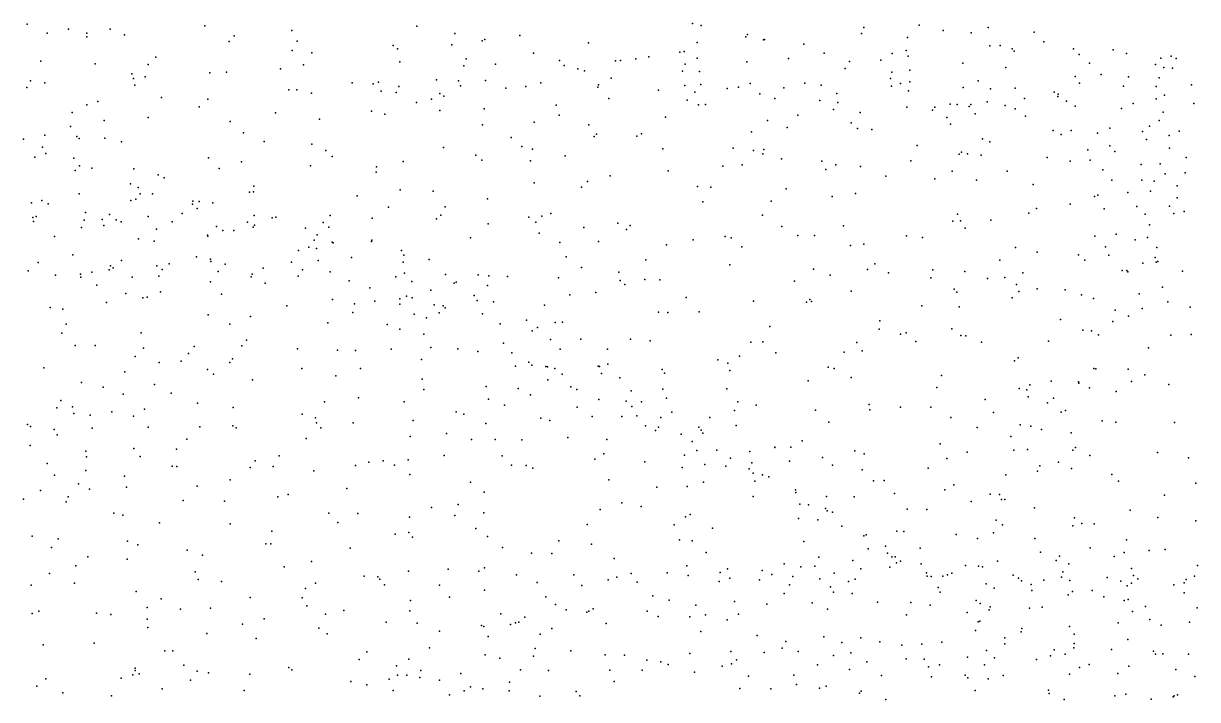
# Model space of a CAD drawing. Header units: metres. Extents: x -25 to 25, y -27.8 to 27.8.
# Drawn here: x -1.323 to 0.057, y -0.783 to 0.013 of the extents above; entities that cross this region are included whole.
import ezdxf

# ---------------------------------------------------------------- set-up
doc = ezdxf.new("R2010")
doc.units = ezdxf.units.M

msp = doc.modelspace()

# ---------------------------------------------------------------- linework, layer by layer
for p in [(-1.3188, 0.0116, 8.6212), (-1.2953, 0.0013, 18.7479), (-1.2703, 0.0058, -9.3761), (-1.2488, 0.001, 28.5195), (-1.2213, 0.0059, 15.3091), (-1.1102, 0.0099, 9.1371), (-1.0076, 0.0042, -7.0471), (-0.8608, 0.0094, -13.6857), (-0.8159, 0.0007, 9.108), (-0.5364, 0.0126, 9.5881), (-0.5262, 0.0103, 7.6476), (-0.3379, 0.0007, 23.572), (-0.335, 0.0078, -9.3079), (-0.2702, 0.0107, 9.8076), (-0.2419, 0.0043, 6.9009), (-0.2089, 0.0017, -10.0694), (-0.1888, 0.0078, 23.7381), (-0.1349, 0.0023, 23.8023), (-1.2489, -0.0032, 15.1925), (-1.2045, -0.0008, 15.5279), (-1.0814, -0.0088, -10.1087), (-1.0755, -0.0019, 8.4658), (-1.0015, -0.0083, 18.8968), (-0.8886, -0.0135, 17.1097), (-0.8197, -0.0124, 16.6796), (-0.7839, -0.0077, -7.0459), (-0.7806, -0.0062, 17.2904), (-0.7397, -0.0015, 28.2045), (-0.6587, -0.0103, -7.0503), (-0.531, -0.0099, 18.6187), (-0.4739, -0.0032, -10.063), (-0.472, -0.0005, 17.3587), (-0.453, -0.0065, -9.309), (-0.452, -0.0064, -7.0553), (-0.4056, -0.0118, 8.8944), (-0.2837, -0.0038, -23.2149), (-0.1871, -0.0138, 5.5605), (-0.1747, -0.0134, 27.5669), (-0.1235, -0.0089, -12.1693), (-1.1677, -0.0269, -10.1385), (-1.0073, -0.0193, -10.0973), (-0.9844, -0.0218, -9.4125), (-0.8835, -0.0174, -7.0338), (-0.7237, -0.0223, -12.1646), (-0.588, -0.0265, -7.0442), (-0.5515, -0.021, 23.3534), (-0.5462, -0.0205, -10.0404), (-0.3818, -0.0225, 5.6602), (-0.3017, -0.0229, 16.2942), (-0.2855, -0.0191, 12.9146), (-0.2829, -0.0257, 19.2798), (-0.1608, -0.0173, 12.8119), (-0.1583, -0.0199, -7.073), (-0.0884, -0.0174, -10.0406), (-0.0819, -0.024, 8.5032), (-0.042, -0.0184, -9.3669), (-0.0262, -0.0229, 12.6411), (0.0265, -0.0259, 15.0054), (-1.3027, -0.0318, 15.8879), (-1.2391, -0.035, 8.7604), (-1.1767, -0.0358, -7.0279), (-1.0209, -0.0409, 22.8101), (-0.9939, -0.0361, 13.3679), (-0.8808, -0.0326, -9.4139), (-0.8056, -0.0372, 16.8876), (-0.8028, -0.0292, 8.1044), (-0.7682, -0.0353, 18.7254), (-0.693, -0.0308, -14.6536), (-0.6876, -0.0367, -23.7338), (-0.6715, -0.0407, -9.3766), (-0.6271, -0.0312, -12.1609), (-0.6213, -0.0308, 7.9156), (-0.6031, -0.0291, -24.1347), (-0.5452, -0.0352, 5.8709), (-0.5312, -0.0284, 27.9547), (-0.4728, -0.0327, -23.6541), (-0.4236, -0.0288, -23.375), (-0.3569, -0.0405, 7.6933), (-0.3518, -0.0321, 27.7336), (-0.315, -0.0305, 17.2798), (-0.2188, -0.0342, -9.3139), (-0.1683, -0.0392, 16.4121), (-0.0696, -0.0342, 8.3411), (0.0077, -0.0355, 12.5553), (0.0141, -0.0282, 7.8773), (0.0178, -0.0391, 24.0512), (0.028, -0.0401, 27.2833), (0.0323, -0.0286, -9.3787), (-1.3152, -0.0548, -21.3418), (-1.1957, -0.0467, 15.3738), (-1.194, -0.052, 15.6151), (-1.1802, -0.0502, 9.1197), (-1.104, -0.0456, -12.1197), (-1.0846, -0.0447, 13.4426), (-0.8375, -0.0538, 22.9672), (-0.8119, -0.0548, 28.2931), (-0.78, -0.0547, -9.3933), (-0.6634, -0.0431, -24.9089), (-0.6321, -0.0518, 13.1346), (-0.5483, -0.0437, 6.0964), (-0.5285, -0.044, -14.8971), (-0.3038, -0.0523, 9.7425), (-0.3023, -0.0446, 7.3007), (-0.281, -0.0424, -27.8624), (-0.2007, -0.0549, 6.6483), (-0.0865, -0.0497, 18.7134), (-0.0562, -0.0476, 17.241), (-0.0238, -0.0504, -10.026), (0.0122, -0.0514, -28.0641), (-1.3193, -0.0628, 22.6296), (-1.2982, -0.0574, 15.1013), (-1.1924, -0.0599, 13.5552), (-1.0113, -0.0656, -7.0017), (-1.002, -0.0654, 8.7542), (-0.9366, -0.0573, 9.2223), (-0.9122, -0.0584, -12.1569), (-0.906, -0.0563, 8.9898), (-0.9028, -0.0671, -27.7015), (-0.885, -0.0685, -10.049), (-0.882, -0.0615, 28.3531), (-0.8095, -0.0608, 13.2189), (-0.7559, -0.0636, -7.0144), (-0.7324, -0.0616, -14.2555), (-0.715, -0.0574, 23.1621), (-0.6477, -0.0624, 18.9188), (-0.6471, -0.0596, 17.1103), (-0.5766, -0.0659, -9.3389), (-0.5456, -0.0604, 19.052), (-0.5338, -0.0681, 13.063), (-0.5267, -0.0592, -7.0283), (-0.4959, -0.0638, -12.1526), (-0.4825, -0.0622, 23.4632), (-0.4687, -0.0579, 18.763), (-0.4293, -0.063, 27.7923), (-0.4044, -0.0577, -7.0339), (-0.3852, -0.06, -12.1453), (-0.3025, -0.0613, 8.6993), (-0.2921, -0.0581, 23.644), (-0.2825, -0.0667, -7.037), (-0.2811, -0.0561, 27.6404), (-0.2182, -0.0627, -12.1429), (-0.1863, -0.0645, 7.9635), (-0.1572, -0.0634, 8.1201), (-0.1112, -0.0681, 27.4204), (-0.0814, -0.0575, 23.9058), (-0.0298, -0.061, -12.2151), (0.0086, -0.0614, -12.3258), (0.0504, -0.0596, -10.0266), (-1.2357, -0.0794, -12.0714), (-1.161, -0.0745, -13.4793), (-1.1065, -0.0765, -10.1223), (-0.9848, -0.0696, -12.1424), (-0.861, -0.0805, 8.8281), (-0.8434, -0.0763, 9.2735), (-0.8338, -0.0697, -12.1617), (-0.8289, -0.0729, -7.0036), (-0.635, -0.0756, 28.0856), (-0.543, -0.0777, 16.5357), (-0.5211, -0.0828, 8.8106), (-0.4575, -0.0703, 17.1381), (-0.4396, -0.0757, -9.3011), (-0.3869, -0.078, 6.3081), (-0.3668, -0.07, -9.3088), (-0.3658, -0.0805, 18.9246), (-0.2334, -0.0822, 12.8415), (-0.2253, -0.0827, -24.1178), (-0.2093, -0.0828, 23.7468), (-0.1899, -0.0798, 9.7922), (-0.146, -0.0757, 7.1594), (-0.107, -0.0732, 16.6121), (-0.1067, -0.0706, 7.7905), (-0.0966, -0.079, 19.1335), (-0.0184, -0.0817, 16.8495), (0.0087, -0.076, 5.6997), (0.0185, -0.0718, 7.6927), (0.053, -0.0816, 19.0765), (-1.266, -0.0923, -7.0019), (-1.2489, -0.0833, -10.1686), (-1.1166, -0.0857, 22.7725), (-1.027, -0.0927, -23.4435), (-0.9142, -0.0908, 13.2715), (-0.8985, -0.094, -6.9833), (-0.8335, -0.0897, 8.5345), (-0.7814, -0.0879, 23.0972), (-0.6969, -0.0835, 8.8304), (-0.6934, -0.0955, -12.1679), (-0.5294, -0.0831, 8.032), (-0.4129, -0.0953, 16.9298), (-0.3708, -0.0885, 5.935), (-0.3396, -0.092, 8.096), (-0.2847, -0.0858, 16.5683), (-0.2542, -0.0894, -25.3685), (-0.2515, -0.0859, 17.0388), (-0.2111, -0.085, 8.3832), (-0.204, -0.0936, 16.8818), (-0.1689, -0.0838, 7.5523), (-0.1573, -0.088, 5.7748), (-0.1451, -0.0966, -12.1566), (-0.0866, -0.0846, -15.3781), (-0.032, -0.0873, -7.0589), (0.0168, -0.0916, 27.1481), (-1.2682, -0.1088, 15.8899), (-1.2285, -0.1014, 22.7176), (-1.1766, -0.0981, 15.4978), (-1.0802, -0.1026, -9.4138), (-0.9753, -0.0999, 22.8965), (-0.7835, -0.1067, -20.9951), (-0.7226, -0.1035, -9.985), (-0.6583, -0.1065, 8.2779), (-0.5685, -0.0976, -12.1536), (-0.4484, -0.1017, 16.7775), (-0.4252, -0.1097, -9.9734), (-0.35, -0.1042, 8.5452), (-0.2374, -0.0981, -9.9911), (-0.2331, -0.106, -22.9832), (0.0008, -0.1084, 9.8536), (0.0123, -0.1014, -9.3796), (-1.3233, -0.1237, 15.9843), (-1.2983, -0.119, 13.6494), (-1.2604, -0.1205, 8.9911), (-1.2579, -0.1226, 15.153), (-1.2278, -0.1222, 15.8155), (-1.0645, -0.1161, -6.9664), (-0.7497, -0.1216, 9.3226), (-0.6521, -0.1203, 8.6317), (-0.6496, -0.1175, -9.3617), (-0.6021, -0.12, -6.9916), (-0.5967, -0.1174, 13.0899), (-0.4671, -0.1151, -7.001), (-0.3424, -0.1112, 12.912), (-0.3256, -0.112, -12.1353), (-0.1955, -0.123, 6.3833), (-0.1125, -0.1133, -7.0367), (-0.1031, -0.1179, 27.2541), (-0.0914, -0.1134, -21.3429), (-0.0602, -0.1164, -9.9836), (-0.0459, -0.1108, 7.4467), (-0.0075, -0.1146, 12.4807), (-0.0027, -0.1238, -12.3663), (0.0241, -0.1193, 27.0635), (0.0359, -0.1141, -12.5755), (-1.3008, -0.133, -6.0856), (-1.2082, -0.1267, -23.2146), (-1.0401, -0.1265, -10.1017), (-0.9844, -0.1293, -6.9594), (-0.9679, -0.1367, -9.4119), (-0.8292, -0.1335, -9.4001), (-0.7373, -0.1323, -6.9747), (-0.7248, -0.1355, -23.3555), (-0.5714, -0.1348, -9.9501), (-0.4886, -0.1342, -23.039), (-0.4649, -0.1367, 23.5073), (-0.4526, -0.1359, 8.3513), (-0.2725, -0.131, 27.5508), (-0.187, -0.1266, -7.0197), (-0.0716, -0.1363, 23.9497), (-0.0459, -0.1314, 5.9), (0.0242, -0.1342, 7.3099), (-1.31, -0.1446, -17.5329), (-1.2969, -0.1406, -5.8736), (-1.2641, -0.1458, -5.9537), (-1.1059, -0.1455, 22.8332), (-1.0669, -0.1502, -12.1445), (-0.9602, -0.144, 9.18), (-0.8769, -0.15, -13.9649), (-0.7912, -0.1423, -12.1684), (-0.7844, -0.1481, 28.28), (-0.7272, -0.1489, 23.2532), (-0.6862, -0.143, 28.1671), (-0.4537, -0.1407, 9.5773), (-0.432, -0.1467, 27.7557), (-0.3844, -0.1496, -9.2966), (-0.2798, -0.1492, 23.6919), (-0.2228, -0.1414, -12.1321), (-0.2203, -0.1387, 27.4401), (-0.213, -0.1409, 6.0099), (-0.1972, -0.1425, -9.3212), (-0.1195, -0.1451, 12.6621), (-0.0923, -0.1494, 27.0909), (-0.0691, -0.1483, -12.2136), (-0.0401, -0.1382, 6.4814), (0.044, -0.145, -7.0565), (-1.2626, -0.1605, -6.2114), (-1.2574, -0.155, -6.9547), (-1.243, -0.1575, 13.5529), (-1.1935, -0.1584, 15.7002), (-1.093, -0.1582, 9.0839), (-0.9859, -0.155, 28.4473), (-0.9087, -0.1622, 23.0289), (-0.908, -0.1563, -12.1683), (-0.5651, -0.1607, 9.4694), (-0.5008, -0.1553, 27.9095), (-0.4781, -0.1536, -12.1436), (-0.3797, -0.1594, -9.9333), (-0.3681, -0.1538, -21.2604), (-0.3392, -0.1558, 27.6123), (-0.2311, -0.1613, -9.9389), (-0.1664, -0.1612, 27.1964), (-0.0541, -0.1597, -7.0237), (-0.0091, -0.1534, 26.9902), (0.0134, -0.1524, -12.5144), (0.0192, -0.1645, -12.6375), (0.0426, -0.1632, -9.9663), (-1.1976, -0.1763, 9.0214), (-1.1649, -0.1657, 28.5206), (-1.1578, -0.1692, -6.935), (-1.0526, -0.179, -6.9242), (-0.7229, -0.175, -9.9527), (-0.66, -0.1733, 9.378), (-0.6332, -0.1667, 23.3719), (-0.5308, -0.1794, 23.4706), (-0.3091, -0.1671, -25.176), (-0.2515, -0.1704, 12.7906), (-0.2027, -0.172, 27.2757), (-0.1358, -0.1768, 23.8716), (-0.0433, -0.172, 6.1593), (-0.008, -0.1718, -12.4221), (0.0063, -0.1728, 24.0799), (0.0332, -0.1783, 12.1637), (-1.2578, -0.1878, -5.7359), (-1.1885, -0.1805, -6.1499), (-1.1862, -0.188, 13.4619), (-1.1716, -0.1879, 15.439), (-1.0576, -0.1861, -9.4168), (-1.0527, -0.1855, 28.4953), (-0.9308, -0.1904, -23.2774), (-0.8802, -0.1833, 9.2244), (-0.8414, -0.1849, 23.1433), (-0.667, -0.1802, -6.9503), (-0.5152, -0.1799, -9.3056), (-0.4263, -0.1821, -15.0354), (-0.3722, -0.1911, -6.971), (-0.3448, -0.1875, 9.651), (-0.064, -0.1911, 12.5026), (-0.06, -0.1894, -9.9415), (-0.0248, -0.1865, 12.4083), (0.002, -0.1849, 12.3117), (0.0335, -0.1926, 11.7927), (-1.3137, -0.1985, -9.412), (-1.3017, -0.1958, -5.6333), (-1.2942, -0.1996, 8.9599), (-1.197, -0.1957, -5.7798), (-1.1911, -0.1941, -6.2613), (-1.1246, -0.2, -6.2343), (-1.1242, -0.1964, -6.1235), (-1.1192, -0.205, -5.8836), (-1.1167, -0.1968, -5.9875), (-1.1008, -0.1983, 13.4032), (-0.8942, -0.2034, -14.355), (-0.8275, -0.203, -9.9805), (-0.7775, -0.1939, 9.2878), (-0.5243, -0.1974, -24.7107), (-0.4441, -0.1965, 12.9622), (-0.132, -0.2052, -12.188), (-0.0926, -0.2002, 9.7864), (-0.0526, -0.2055, -9.3687), (-0.0142, -0.2029, 26.8518), (0.0243, -0.2024, 12.078), (-1.3123, -0.2156, 15.0909), (-1.3115, -0.2206, -6.486), (-1.3083, -0.2146, -6.9079), (-1.2519, -0.2187, 28.5458), (-1.2504, -0.21, 15.1803), (-1.2309, -0.218, 15.8363), (-1.222, -0.2122, -6.3907), (-1.2145, -0.2183, 15.2795), (-1.2085, -0.2207, 22.8121), (-1.1767, -0.2147, 15.5453), (-1.1486, -0.2207, -6.3838), (-1.1368, -0.2109, -6.3113), (-1.0519, -0.2134, -6.1669), (-1.031, -0.2162, -6.0467), (-1.0267, -0.2155, 9.1267), (-0.9627, -0.2133, -9.4123), (-0.9131, -0.2165, 28.3996), (-0.8377, -0.2173, 28.3427), (-0.8324, -0.2131, 13.2174), (-0.7292, -0.2155, -9.3715), (-0.7136, -0.2142, -12.1738), (-0.7033, -0.2112, 23.332), (-0.4541, -0.2131, -6.9547), (-0.2305, -0.2201, 23.7736), (-0.225, -0.212, -9.3079), (-0.2215, -0.2195, -12.1354), (-0.1857, -0.219, 9.7374), (-0.1411, -0.2108, -9.3373), (-0.0042, -0.2119, -12.5478), (0.0294, -0.2111, 24.1585), (0.0417, -0.2086, -12.8028), (-1.2549, -0.2277, -5.5538), (-1.2287, -0.2253, -6.8875), (-1.1667, -0.2295, -5.6381), (-1.0963, -0.2264, 22.909), (-1.0888, -0.2311, -5.7524), (-1.0758, -0.2311, -6.3743), (-1.0599, -0.2211, -12.1566), (-1.0532, -0.2272, -5.8559), (-1.0518, -0.2249, -10.0933), (-0.9918, -0.2281, -6.8815), (-0.9707, -0.2215, -20.9858), (-0.9643, -0.2273, 23.0508), (-0.777, -0.223, 23.2651), (-0.7209, -0.2213, -6.9142), (-0.7167, -0.234, -9.8882), (-0.6642, -0.2274, 13.1228), (-0.6244, -0.2224, -9.8736), (-0.6141, -0.2299, -9.3335), (-0.61, -0.2251, 28.0614), (-0.4314, -0.2262, -9.8574), (-0.3591, -0.2255, 27.5696), (-0.2158, -0.2283, 12.6995), (0.0008, -0.2242, -9.9338), (-1.2868, -0.238, -5.4917), (-1.1879, -0.241, -6.5016), (-1.1695, -0.2434, -10.1322), (-1.1071, -0.2367, -6.869), (-1.1065, -0.2378, -6.4515), (-0.9816, -0.2426, 13.2987), (-0.9781, -0.236, -6.2741), (-0.9602, -0.2449, 9.1721), (-0.9592, -0.2454, -5.936), (-0.9141, -0.2441, -6.0717), (-0.9138, -0.2423, -6.1907), (-0.7978, -0.2396, -6.8887), (-0.6924, -0.2453, 9.3373), (-0.6471, -0.244, -6.9083), (-0.5672, -0.2478, -6.9145), (-0.5357, -0.2421, 9.4772), (-0.498, -0.2381, 27.8888), (-0.4911, -0.2395, 23.5297), (-0.4127, -0.2369, 27.6966), (-0.393, -0.237, 12.9054), (-0.3349, -0.247, -9.8453), (-0.285, -0.2374, -6.9618), (-0.2661, -0.2391, 27.3076), (-0.0633, -0.2379, -12.2413), (-0.0384, -0.2355, -12.3315), (-0.0159, -0.2419, -12.4828), (-0.0016, -0.2392, -12.6308), (-1.2654, -0.2598, -6.7947), (-1.12, -0.2619, -17.606), (-0.9999, -0.2544, 28.4585), (-0.9877, -0.2505, -5.8337), (-0.9786, -0.2523, -6.3768), (-0.8787, -0.2547, -9.9425), (-0.876, -0.2602, 23.21), (-0.685, -0.2622, -14.8159), (-0.4786, -0.2502, -9.2683), (-0.3508, -0.2487, -24.5536), (-0.1567, -0.2512, -9.8793), (-0.1311, -0.2564, 12.5529), (-0.0828, -0.2595, 12.4543), (-0.051, -0.2504, 12.3566), (-0.0468, -0.2601, -9.8958), (0.0094, -0.2509, 9.8194), (-1.306, -0.2687, -9.4179), (-1.2209, -0.2726, -6.6771), (-1.2178, -0.2749, -5.449), (-1.2082, -0.2665, -9.4139), (-1.1666, -0.2725, -6.7273), (-1.1519, -0.2703, -5.5134), (-1.1035, -0.2647, -6.5644), (-1.103, -0.2676, -9.417), (-1.086, -0.2708, -6.7341), (-1.0415, -0.2752, -5.6377), (-1.0082, -0.2682, -9.4094), (-0.9767, -0.2665, -6.455), (-0.9377, -0.2629, -6.818), (-0.8769, -0.2682, -6.3127), (-0.8462, -0.265, -23.0453), (-0.6671, -0.2746, 28.143), (-0.5916, -0.2654, 23.463), (-0.4928, -0.2716, -6.9199), (-0.3223, -0.2704, -12.1277), (-0.1751, -0.2661, -24.7776), (-0.0754, -0.2658, 24.0065), (-0.0071, -0.2696, 11.7873), (0.0075, -0.2629, -12.7135), (0.0085, -0.2685, -7.0004), (0.0107, -0.2674, -9.3726), (-1.3177, -0.2785, 22.7428), (-1.2857, -0.2835, 15.944), (-1.2564, -0.2825, 13.4681), (-1.2558, -0.2861, -10.1429), (-1.2431, -0.2801, -12.1068), (-1.2224, -0.2774, -13.6452), (-1.1955, -0.2861, 15.7026), (-1.1643, -0.2846, -12.1377), (-1.1603, -0.2771, -6.6418), (-1.0942, -0.2792, 28.496), (-1.0555, -0.2856, -23.058), (-1.0543, -0.2823, 23.0158), (-1.0002, -0.2847, -6.5554), (-0.9951, -0.2772, -6.7727), (-0.9628, -0.2798, -9.9901), (-0.8855, -0.2855, -6.4475), (-0.8751, -0.2814, -5.8724), (-0.8272, -0.2827, -6.1804), (-0.7885, -0.2833, -9.3698), (-0.7762, -0.2844, -12.1811), (-0.7543, -0.2852, -6.8482), (-0.694, -0.2868, -9.3486), (-0.6231, -0.2802, -9.8096), (-0.6215, -0.2898, 13.0801), (-0.5927, -0.2886, -12.1628), (-0.575, -0.2889, -21.1954), (-0.3941, -0.2766, -9.8053), (-0.3748, -0.2837, 23.6505), (-0.3307, -0.2768, -22.6664), (-0.3059, -0.2807, 27.4084), (-0.2562, -0.2867, 27.2343), (-0.2538, -0.2773, -9.274), (-0.2163, -0.2794, 27.0974), (-0.1897, -0.2874, 12.6103), (-0.1692, -0.2864, -12.166), (-0.1483, -0.2808, 26.9786), (-0.0315, -0.2783, -12.4162), (-0.026, -0.2783, 12.1237), (-0.0246, -0.2797, 24.1085), (0.0397, -0.2789, -9.9118), (-1.2371, -0.2953, 15.2253), (-1.162, -0.3031, 13.4098), (-1.1032, -0.2914, -16.9193), (-1.039, -0.293, -6.6755), (-0.9403, -0.2901, -17.4381), (-0.916, -0.2986, 13.2613), (-0.8666, -0.291, -12.1862), (-0.8444, -0.3013, -6.7487), (-0.817, -0.293, -6.2665), (-0.8146, -0.292, -6.0795), (-0.7775, -0.2956, -9.8448), (-0.6161, -0.2944, 9.3898), (-0.4168, -0.2907, 9.5562), (-0.35, -0.3024, 12.8188), (-0.2288, -0.3001, -9.8073), (-0.2257, -0.3035, 23.8207), (-0.1557, -0.2944, -6.9609), (-0.1529, -0.303, -9.3155), (-0.1312, -0.2998, 9.7376), (-0.0983, -0.301, -9.8507), (0.0163, -0.2976, 11.693), (-1.2255, -0.3158, 15.8319), (-1.2031, -0.3052, 15.3428), (-1.183, -0.3102, -5.3703), (-1.178, -0.3095, 15.5876), (-1.0904, -0.3059, -12.1661), (-0.9599, -0.3124, -5.6409), (-0.934, -0.3172, -6.6559), (-0.91, -0.3142, 9.2011), (-0.8807, -0.3113, -6.5615), (-0.873, -0.3083, -27.8731), (-0.8661, -0.3101, -9.8706), (-0.7935, -0.3075, 28.2812), (-0.7899, -0.3133, -5.9723), (-0.7704, -0.3149, -6.1449), (-0.6809, -0.3069, -12.1809), (-0.6502, -0.304, -6.8709), (-0.5442, -0.3099, -9.2815), (-0.4649, -0.3142, -9.756), (-0.4027, -0.3154, 27.613), (-0.3986, -0.3123, -6.9199), (-0.3965, -0.3145, -9.2434), (-0.1608, -0.3101, 23.9241), (-0.079, -0.3068, -12.2776), (-0.0649, -0.3111, 26.8779), (-0.0115, -0.3056, 26.8132), (0.0222, -0.3148, -12.8192), (-1.2921, -0.3216, 15.142), (-1.2771, -0.3237, -5.2861), (-1.106, -0.3302, -10.0432), (-1.0138, -0.3198, -5.5263), (-0.9359, -0.3274, 23.2333), (-0.8809, -0.3176, -9.3987), (-0.8639, -0.3295, -6.6692), (-0.8404, -0.3184, -6.4986), (-0.8344, -0.3279, 23.3243), (-0.8299, -0.3195, 9.2442), (-0.8274, -0.322, -5.8156), (-0.7835, -0.329, -6.3672), (-0.7107, -0.3188, -9.787), (-0.5766, -0.327, 27.988), (-0.5656, -0.3275, -9.7514), (-0.5288, -0.3266, -6.8871), (-0.2668, -0.3198, 9.6652), (-0.223, -0.3207, -12.1345), (-0.0395, -0.3247, 11.985), (-0.0076, -0.3228, 24.2028), (0.0487, -0.3213, -12.9009), (-1.2731, -0.3414, 28.5308), (-1.0806, -0.3412, -5.3899), (-1.0565, -0.3323, 23.0862), (-0.9653, -0.3398, -9.9218), (-0.8956, -0.3416, -14.6927), (-0.8494, -0.334, -5.728), (-0.7628, -0.3407, -6.7308), (-0.7317, -0.3365, -6.2508), (-0.6979, -0.3392, 23.4454), (-0.6896, -0.339, -22.582), (-0.4455, -0.344, -12.1427), (-0.3162, -0.3375, 23.7388), (-0.1039, -0.3358, 12.3902), (-0.0424, -0.3381, 11.8632), (-0.0237, -0.3317, -12.5747), (-1.2781, -0.3518, 22.8424), (-1.1849, -0.3513, 15.4574), (-0.8806, -0.3473, -5.6266), (-0.8525, -0.353, -17.6531), (-0.725, -0.349, 9.3038), (-0.7188, -0.3453, -6.0865), (-0.6679, -0.3589, -9.7247), (-0.3172, -0.3473, -9.7392), (-0.2918, -0.3529, 27.2819), (-0.2853, -0.3516, 12.6831), (-0.2316, -0.3469, -15.3283), (-0.2209, -0.3547, -9.7528), (-0.2152, -0.3551, -6.929), (-0.0774, -0.3484, 12.2463), (-0.0672, -0.3492, -9.3419), (-0.0591, -0.354, 12.0721), (0.0261, -0.3542, 9.8002), (0.0497, -0.3535, 24.4032), (-1.2626, -0.3662, -10.1157), (-1.239, -0.3665, 8.994), (-1.1821, -0.3697, -22.901), (-1.1226, -0.3675, 23.0398), (-1.0667, -0.3666, -9.4121), (-1.0609, -0.36, 13.3347), (-1.0009, -0.3701, -12.1845), (-0.9541, -0.3717, -5.4764), (-0.9328, -0.3723, -9.3996), (-0.891, -0.3706, -5.5515), (-0.8442, -0.3689, -9.7932), (-0.8126, -0.3703, 23.3937), (-0.7588, -0.3635, 13.1622), (-0.7035, -0.3593, -5.9917), (-0.692, -0.3708, -6.31), (-0.6364, -0.3706, 28.0736), (-0.6096, -0.359, -12.1721), (-0.5863, -0.3607, 23.5172), (-0.4681, -0.3623, -22.3728), (-0.4537, -0.3622, -9.7027), (-0.3434, -0.363, 12.7603), (-0.337, -0.3726, 27.4078), (-0.274, -0.3618, -9.2434), (-0.1966, -0.3623, 12.5272), (-0.1179, -0.3612, -6.944), (-0.0003, -0.3691, -9.822), (-1.1919, -0.3794, 15.6371), (-1.1638, -0.3862, -10.0429), (-1.138, -0.3849, 13.376), (-1.1292, -0.3759, -5.2897), (-1.0807, -0.3863, -12.1792), (-1.0777, -0.382, -9.9835), (-0.8551, -0.3829, -9.3845), (-0.7892, -0.3733, -5.7258), (-0.749, -0.3749, -6.5203), (-0.7291, -0.386, -5.8103), (-0.5068, -0.3833, 12.9401), (-0.4814, -0.3789, 23.6081), (-0.4387, -0.3749, 27.7097), (-0.3584, -0.3744, -9.2273), (-0.1579, -0.3844, -9.2852), (-0.1535, -0.3808, 26.9667), (-1.2995, -0.3927, -5.1538), (-1.2043, -0.3974, 22.9648), (-1.107, -0.3948, 28.4813), (-1.0999, -0.4003, 23.1222), (-0.9959, -0.3933, 28.4316), (-0.9271, -0.3935, -9.8237), (-0.7448, -0.3907, -9.345), (-0.7257, -0.3897, -6.6826), (-0.709, -0.391, 28.1712), (-0.7072, -0.3916, -6.4598), (-0.6984, -0.3934, -22.3708), (-0.69, -0.4002, -5.867), (-0.6475, -0.3905, -6.0865), (-0.646, -0.3912, 9.3616), (-0.6437, -0.3993, 13.0755), (-0.6363, -0.3885, -6.7545), (-0.5724, -0.3945, 9.423), (-0.5695, -0.3991, -9.2571), (-0.4949, -0.3872, 27.8274), (-0.4926, -0.3958, -6.8523), (-0.3769, -0.392, 23.7004), (-0.37, -0.3936, -12.1353), (-0.0645, -0.3933, 11.9253), (-0.0621, -0.3939, 11.7747), (-0.0242, -0.3942, -12.6788), (-1.2551, -0.41, -9.4257), (-1.1693, -0.4122, -12.1605), (-1.0538, -0.4068, -5.3014), (-0.9559, -0.4021, -5.4121), (-0.8544, -0.4061, 9.2396), (-0.7067, -0.4067, -6.5855), (-0.622, -0.4045, -6.2225), (-0.4004, -0.4078, 12.8113), (-0.3501, -0.404, -9.6752), (-0.2438, -0.4017, 27.1136), (-0.1399, -0.4128, 12.3383), (-0.1147, -0.4083, 24.0719), (-0.0828, -0.409, 12.0062), (-0.0824, -0.4107, -12.4104), (-0.0205, -0.4088, -9.3466), (-0.0045, -0.4008, -12.7742), (0.0234, -0.4122, -12.8898), (-1.2296, -0.4155, 15.3582), (-1.2061, -0.4237, -5.1557), (-1.1498, -0.4225, -27.7676), (-0.8526, -0.4181, 28.3188), (-0.7792, -0.4145, -17.1133), (-0.7414, -0.4168, -9.6958), (-0.727, -0.4243, -5.6723), (-0.6797, -0.415, -9.3158), (-0.6725, -0.4182, -12.1894), (-0.6086, -0.4199, -6.0132), (-0.5715, -0.4179, 27.9583), (-0.4962, -0.4175, -9.6468), (-0.2491, -0.4157, 23.8603), (-0.1523, -0.4171, 9.7098), (-0.1434, -0.4187, -22.417), (-0.1419, -0.4269, -21.6142), (-0.0697, -0.4163, -6.9291), (-0.0382, -0.4207, 9.762), (-1.2839, -0.4399, 15.8871), (-1.2793, -0.4311, 15.2422), (-1.2656, -0.4386, -5.1105), (-1.1808, -0.4412, 28.4887), (-1.1187, -0.4342, -9.4113), (-1.0769, -0.4393, -5.2124), (-0.9693, -0.4327, -5.3233), (-0.9293, -0.4281, 28.3729), (-0.8755, -0.4326, -9.7466), (-0.7765, -0.4296, -5.5632), (-0.7578, -0.4365, -12.1958), (-0.6721, -0.4391, 23.5142), (-0.6467, -0.4298, -6.5397), (-0.6146, -0.4319, -5.9257), (-0.6081, -0.4383, -6.3703), (-0.5965, -0.4327, -6.2925), (-0.5671, -0.4285, -9.6451), (-0.4832, -0.4328, -9.2056), (-0.4618, -0.4364, 9.4974), (-0.3288, -0.4359, -6.8686), (-0.2921, -0.4389, 12.6331), (-0.2564, -0.4389, -9.6647), (-0.1925, -0.4301, 23.9729), (-0.119, -0.434, -9.7182), (-0.1121, -0.4285, -12.2945), (-1.2642, -0.4462, -12.1347), (-1.2448, -0.4482, 15.7673), (-1.2195, -0.4446, 15.4692), (-1.1938, -0.4494, -10.0229), (-0.9956, -0.4472, 9.1725), (-0.9798, -0.4516, 23.3338), (-0.865, -0.4548, -5.3789), (-0.8143, -0.4445, -5.4703), (-0.8056, -0.4473, -9.3538), (-0.715, -0.4519, 13.1161), (-0.7042, -0.4546, 9.3298), (-0.6545, -0.4501, -5.7183), (-0.6195, -0.4499, -5.8102), (-0.6019, -0.4492, -6.4565), (-0.5737, -0.451, 12.9833), (-0.5609, -0.4449, -6.1527), (-0.5162, -0.4511, -21.4243), (-0.4873, -0.4428, -6.7674), (-0.3918, -0.4426, -15.1663), (-0.3279, -0.4419, 27.3588), (-0.2326, -0.451, -6.8759), (-0.1825, -0.4453, -9.6861), (-0.1029, -0.4449, -9.2974), (-0.0979, -0.4427, 24.1629), (-0.0548, -0.4551, -12.5444), (-1.3187, -0.4595, 13.436), (-1.315, -0.4617, 8.9727), (-1.2873, -0.4651, -10.0831), (-1.2424, -0.4637, -14.3623), (-1.1768, -0.4625, -20.8736), (-1.1158, -0.462, -5.1402), (-1.077, -0.4608, -9.9134), (-1.0733, -0.4632, 23.2362), (-0.9786, -0.4573, -9.819), (-0.9737, -0.4633, -9.387), (-0.9358, -0.4574, 13.2563), (-0.7796, -0.4582, -21.0697), (-0.5919, -0.4608, -6.599), (-0.5801, -0.4663, -6.5266), (-0.5764, -0.4623, -17.5548), (-0.5292, -0.4625, -12.1631), (-0.5264, -0.466, -6.2263), (-0.4851, -0.4605, 12.8803), (-0.3764, -0.4564, -9.2063), (-0.2019, -0.4628, 27.0522), (-0.1514, -0.4596, -12.213), (-0.1389, -0.4612, -27.9957), (-0.126, -0.4651, 26.9577), (-0.0914, -0.4693, 11.8063), (-0.0387, -0.4564, -9.7343), (0.0304, -0.4568, -9.7691), (-1.2838, -0.4714, -5.0462), (-1.1312, -0.4766, -17.7344), (-0.991, -0.4758, -5.2278), (-0.8687, -0.4734, -12.2052), (-0.8258, -0.4698, 13.1887), (-0.7964, -0.4768, 9.282), (-0.7686, -0.477, -9.6655), (-0.7372, -0.4773, -5.4933), (-0.6833, -0.4747, 28.1072), (-0.6372, -0.4768, -9.6131), (-0.55, -0.4708, -5.9317), (-0.5368, -0.4794, -6.3828), (-0.5246, -0.4696, -6.0861), (-0.4078, -0.4787, 27.5988), (-0.2452, -0.4822, -9.215), (-0.1622, -0.4734, -9.2587), (-1.3153, -0.4842, -14.0956), (-1.25, -0.4907, 28.4822), (-1.1935, -0.4875, 23.0938), (-1.1861, -0.4968, -5.0726), (-1.1434, -0.4885, 23.1698), (-1.0226, -0.4963, -5.1685), (-0.8285, -0.4958, 28.2552), (-0.7604, -0.4961, 28.1812), (-0.6407, -0.4937, -5.5903), (-0.546, -0.4953, -5.8086), (-0.5314, -0.4901, -6.4769), (-0.5079, -0.4897, 23.6652), (-0.4692, -0.4911, -6.6891), (-0.4399, -0.486, 27.6994), (-0.4396, -0.4866, -9.594), (-0.4208, -0.4861, -22.1318), (-0.3457, -0.4904, 23.8157), (-0.3348, -0.4938, 27.4413), (-0.2135, -0.4918, -12.1543), (-0.1588, -0.4896, -6.8571), (-0.1428, -0.4886, 12.1354), (-0.0895, -0.4895, -6.8773), (-0.0862, -0.4866, 24.2751), (-0.0694, -0.496, 9.7413), (0.0101, -0.4921, 24.5116), (-1.2953, -0.5053, -4.9797), (-1.2491, -0.4972, 13.395), (-1.1484, -0.5083, 13.3534), (-1.143, -0.5087, -9.9378), (-1.0569, -0.5099, -9.8544), (-1.0509, -0.502, -9.3885), (-1.0297, -0.5089, 28.3965), (-0.9329, -0.5074, -16.8086), (-0.9172, -0.5038, -5.2551), (-0.9002, -0.5021, 28.3024), (-0.8871, -0.5073, -9.3664), (-0.8711, -0.5008, 9.2453), (-0.7493, -0.5071, -5.4217), (-0.7321, -0.5075, -9.2943), (-0.7245, -0.5108, -9.6154), (-0.6513, -0.5003, -12.1909), (-0.5925, -0.5033, -27.9405), (-0.5487, -0.5098, -5.7393), (-0.5221, -0.5066, 27.8577), (-0.4974, -0.5084, -5.9028), (-0.4919, -0.4989, -6.3195), (-0.4668, -0.5043, -6.2072), (-0.4227, -0.5024, 23.7504), (-0.3837, -0.4983, 12.7246), (-0.372, -0.5073, -12.1394), (-0.2373, -0.4995, 27.1779), (-0.1282, -0.5078, -9.6656), (-0.1063, -0.5035, -12.3535), (0.0466, -0.4984, -6.9117), (-1.2867, -0.5189, 15.8348), (-1.2498, -0.5133, -10.0265), (-1.2045, -0.5202, 9.0576), (-1.0801, -0.5243, -5.0879), (-0.982, -0.5138, 23.3958), (-0.8688, -0.5182, 23.469), (-0.6348, -0.5244, 23.6005), (-0.4699, -0.5117, -6.6104), (-0.4654, -0.5166, -12.1534), (-0.4543, -0.5186, -17.3694), (-0.4469, -0.5208, -6.018), (-0.3372, -0.5127, -9.5885), (-0.2596, -0.5109, 12.4553), (-0.1681, -0.5187, 24.1623), (-0.1309, -0.5143, -12.2576), (-0.0908, -0.5113, -12.4218), (-0.0434, -0.5183, -12.6154), (-1.3032, -0.5369, -9.4219), (-1.2586, -0.5293, 15.4017), (-1.2457, -0.5353, 15.6605), (-1.2021, -0.5331, -9.9737), (-1.119, -0.532, -9.3957), (-0.9432, -0.5346, -5.1858), (-0.7975, -0.5272, -5.3338), (-0.5784, -0.533, -9.2002), (-0.5427, -0.5323, -9.5609), (-0.5238, -0.5273, 9.4587), (-0.4632, -0.5259, -6.4412), (-0.4156, -0.5363, -6.2518), (-0.3236, -0.5258, 9.6013), (-0.3113, -0.5252, 23.9219), (-0.2398, -0.5361, 24.051), (-0.2294, -0.5303, 12.3296), (-0.0355, -0.5259, 26.874), (0.0552, -0.5282, 11.5835), (-1.3232, -0.5473, -12.1315), (-1.2731, -0.5504, -4.9294), (-1.2707, -0.5446, 23.0399), (-1.1357, -0.5489, 23.2439), (-1.0868, -0.5497, -12.1963), (-1.0242, -0.5445, 13.2772), (-1.0119, -0.5417, -9.7818), (-0.7816, -0.5389, 13.1501), (-0.6197, -0.5516, -5.5062), (-0.4653, -0.544, 12.8183), (-0.415, -0.5394, -6.0898), (-0.3791, -0.544, -6.6308), (-0.3463, -0.5446, 12.6404), (-0.2991, -0.5404, 12.5235), (-0.2089, -0.55, -6.737), (-0.1867, -0.5412, 12.1937), (-0.1754, -0.5416, 9.6868), (-0.1733, -0.5476, 27.0925), (-0.1693, -0.5475, 12.0786), (0.0183, -0.5425, -12.8841), (-1.2172, -0.5635, -12.1637), (-1.2064, -0.5659, -9.4023), (-0.9641, -0.5637, -9.3611), (-0.9303, -0.5641, -9.6948), (-0.8433, -0.5571, -5.2464), (-0.8123, -0.5535, 23.5307), (-0.7821, -0.5632, -9.6032), (-0.6451, -0.5593, -9.214), (-0.5969, -0.5557, 12.9788), (-0.5392, -0.5654, 12.91), (-0.4105, -0.5532, 27.6434), (-0.4, -0.5538, -6.3865), (-0.3803, -0.5582, -6.4902), (-0.3782, -0.561, -6.1914), (-0.3719, -0.5624, 23.876), (-0.2843, -0.5589, -9.5593), (-0.261, -0.5595, 27.3218), (-0.1344, -0.5575, 11.8429), (-0.022, -0.5601, -9.6727), (-1.1633, -0.5751, -4.9828), (-1.0804, -0.5762, -9.8201), (-0.9536, -0.5748, -12.2097), (-0.8694, -0.5684, -12.2136), (-0.8159, -0.5664, -22.1678), (-0.6603, -0.577, -5.4009), (-0.5582, -0.5773, -5.5432), (-0.545, -0.5681, -12.1727), (-0.4121, -0.5698, -5.8703), (-0.389, -0.5715, -5.9502), (-0.3611, -0.5789, -6.0267), (-0.1793, -0.572, 24.2448), (-0.172, -0.5775, -9.5819), (-0.0894, -0.5784, -12.458), (-0.0875, -0.5691, -6.7591), (-0.0789, -0.5758, -9.6243), (-0.0644, -0.5764, -9.2847), (0.0106, -0.5687, -9.3131), (0.0552, -0.5726, -6.859), (-1.3129, -0.5907, 15.7903), (-1.0312, -0.5847, -9.3713), (-0.8862, -0.5883, 9.2623), (-0.8703, -0.5865, -9.6249), (-0.8658, -0.5918, 28.2264), (-0.7913, -0.5818, 28.1665), (-0.7775, -0.5913, -9.2734), (-0.5131, -0.5814, -5.6122), (-0.3349, -0.5904, -6.1421), (-0.3323, -0.5891, -6.2875), (-0.2964, -0.5848, -6.5667), (-0.2881, -0.5853, -9.1869), (-0.2265, -0.5887, -6.6663), (-0.2014, -0.5934, -12.1742), (-0.1828, -0.5868, 12.0012), (-0.134, -0.5935, 24.3824), (-1.2902, -0.6041, 15.5336), (-1.2825, -0.594, 9.0507), (-1.201, -0.5965, -14.6563), (-1.1887, -0.6008, 9.1142), (-1.1308, -0.6071, -12.1933), (-1.0383, -0.5998, -12.2054), (-1.0324, -0.5996, -5.0339), (-0.9391, -0.6048, -5.0998), (-0.7599, -0.6041, 9.3378), (-0.6939, -0.5961, 23.6286), (-0.6554, -0.6001, 13.0379), (-0.5518, -0.5952, 27.8663), (-0.537, -0.5961, -9.5125), (-0.4057, -0.5972, -12.149), (-0.33, -0.6055, -9.5164), (-0.3095, -0.6026, -6.3961), (-0.2689, -0.6047, 24.1326), (-0.0689, -0.6045, 24.5214), (-0.0264, -0.595, -21.7189), (0.0194, -0.6065, 26.8353), (-1.2478, -0.6152, 28.4144), (-1.2013, -0.6178, -9.9095), (-1.1126, -0.6133, 23.3387), (-0.9846, -0.6206, -9.7009), (-0.7258, -0.6107, -5.2835), (-0.7021, -0.6113, 28.0506), (-0.6287, -0.6171, 27.9608), (-0.5206, -0.6099, 23.7699), (-0.388, -0.6153, 6.0281), (-0.3482, -0.6195, 9.5861), (-0.3074, -0.6106, 5.9626), (-0.3022, -0.615, -12.1353), (-0.2982, -0.6151, 5.8448), (-0.292, -0.6202, 6.0401), (-0.1781, -0.6202, -6.5977), (-0.1274, -0.6094, -12.3169), (-0.1088, -0.6194, -9.236), (-0.1051, -0.6142, 11.7473), (-0.0406, -0.6145, -12.6577), (-0.029, -0.6101, 9.7612), (0.0005, -0.6077, -12.8148), (-1.2926, -0.6345, -9.9861), (-1.2618, -0.6255, 23.1546), (-1.1215, -0.6327, -20.7608), (-1.0169, -0.6267, 28.3136), (-0.8706, -0.6321, 23.5518), (-0.824, -0.6296, -5.1686), (-0.7878, -0.632, 23.6049), (-0.781, -0.628, -12.2121), (-0.6086, -0.6348, 5.8046), (-0.5663, -0.6338, 6.0191), (-0.5432, -0.6256, 5.8524), (-0.5042, -0.6337, 12.8532), (-0.4954, -0.6292, 9.4881), (-0.4545, -0.6311, 5.7073), (-0.4287, -0.6232, -5.6562), (-0.4091, -0.6269, -9.4955), (-0.3926, -0.626, 5.7435), (-0.3698, -0.6343, -5.7173), (-0.3386, -0.629, -5.7947), (-0.3045, -0.6273, -5.9379), (-0.2965, -0.6223, -6.0122), (-0.2676, -0.6232, 5.7797), (-0.2613, -0.6339, 9.6473), (-0.2315, -0.6342, -6.295), (-0.2154, -0.6251, 5.8631), (-0.2003, -0.626, 5.9753), (-0.1956, -0.6269, -6.5172), (-0.1011, -0.6329, -6.536), (-0.0941, -0.6233, -6.6551), (-0.0204, -0.6287, 24.6064), (0.0573, -0.6253, -6.7581), (-1.3142, -0.6486, 15.6215), (-1.2634, -0.6459, -4.8434), (-1.118, -0.6416, -4.9298), (-1.0904, -0.6439, 9.2028), (-0.98, -0.646, -12.2122), (-0.9226, -0.6377, -9.6307), (-0.9067, -0.6387, -17.7271), (-0.9044, -0.6412, -9.3257), (-0.8986, -0.6481, -12.2188), (-0.8342, -0.6484, 9.3182), (-0.7437, -0.6364, -21.2231), (-0.7192, -0.6453, -9.2056), (-0.6763, -0.6364, -12.205), (-0.6357, -0.6423, -5.3306), (-0.6257, -0.6388, 5.8799), (-0.6016, -0.6449, -21.9763), (-0.5417, -0.6369, -9.1566), (-0.5053, -0.6439, -5.4785), (-0.4928, -0.6402, -17.0704), (-0.4577, -0.642, 12.7348), (-0.4433, -0.6357, -5.5786), (-0.4227, -0.6482, 5.6287), (-0.4185, -0.6384, -9.1454), (-0.3869, -0.641, 12.6224), (-0.3533, -0.6441, 6.1516), (-0.3454, -0.6413, 5.6803), (-0.2607, -0.6378, 27.3862), (-0.256, -0.6384, -6.0709), (-0.242, -0.6378, 6.1247), (-0.2367, -0.6363, -6.2182), (-0.1913, -0.6467, -6.1068), (-0.1596, -0.6368, -6.3605), (-0.1533, -0.6401, 9.7042), (-0.1496, -0.6434, 5.8019), (-0.1383, -0.6478, -6.1605), (-0.1234, -0.6427, 5.9665), (-0.1025, -0.6388, -6.422), (-0.0929, -0.6429, -6.2761), (-0.0491, -0.6393, -6.481), (-0.0327, -0.6436, -6.402), (-0.0203, -0.6459, -6.3147), (-0.0181, -0.637, -6.5527), (-0.0127, -0.6409, 26.9155), (0.0294, -0.6481, -12.8964), (0.0416, -0.6456, -6.3754), (0.044, -0.6418, -6.624), (0.0538, -0.6377, -9.6505), (-1.1909, -0.656, -12.1787), (-0.9916, -0.6524, 23.4805), (-0.8225, -0.6625, 28.1549), (-0.7813, -0.6541, -9.5433), (-0.7089, -0.6623, 5.8757), (-0.6668, -0.6489, 5.9596), (-0.5833, -0.6611, 5.6521), (-0.4289, -0.6582, -21.6202), (-0.3743, -0.6502, 27.5926), (-0.3709, -0.6566, -5.6199), (-0.349, -0.6582, 5.6092), (-0.2475, -0.6513, 12.0886), (-0.2455, -0.6565, 5.6487), (-0.182, -0.652, -6.0149), (-0.1376, -0.6545, 6.096), (-0.0948, -0.6599, -6.05), (-0.0898, -0.6557, 27.0665), (-0.0664, -0.6545, -9.5755), (-0.0529, -0.6622, 5.9003), (-0.0254, -0.6493, -6.2121), (0.0416, -0.6575, 24.7079), (-1.1777, -0.6746, 23.3041), (-1.1612, -0.6643, -9.8524), (-1.1035, -0.6756, -9.7863), (-1.0566, -0.6629, -9.3478), (-0.9957, -0.6633, -16.6052), (-0.99, -0.6729, 9.2643), (-0.8681, -0.6664, -5.0981), (-0.6975, -0.6712, 23.6866), (-0.6532, -0.6764, -9.4905), (-0.5639, -0.6662, 12.9142), (-0.5327, -0.6719, 5.5786), (-0.4872, -0.6678, 6.227), (-0.4491, -0.6708, 23.9454), (-0.3958, -0.6693, 24.017), (-0.3192, -0.6683, -5.6657), (-0.28, -0.6689, 5.5865), (-0.2569, -0.6719, 24.2946), (-0.203, -0.6664, -12.175), (-0.1984, -0.6699, -5.8814), (-0.1866, -0.6739, -9.2147), (-0.1403, -0.6756, 5.6832), (-0.1253, -0.6743, 24.5165), (-0.0291, -0.6664, 6.0299), (-0.0244, -0.6654, -6.0467), (-0.0039, -0.6737, 11.6331), (0.057, -0.6749, -5.9963), (-1.3129, -0.6816, -4.7911), (-1.3054, -0.679, -9.4013), (-1.2375, -0.6812, 23.233), (-1.2205, -0.6831, -9.3686), (-1.1779, -0.6883, -4.8682), (-1.1385, -0.6768, -9.3565), (-1.0403, -0.688, -9.7281), (-0.9683, -0.6825, -27.9011), (-0.9464, -0.6784, -5.0307), (-0.8688, -0.6785, -14.8891), (-0.7619, -0.682, 9.3708), (-0.7336, -0.6861, -5.1899), (-0.6852, -0.6774, -5.2454), (-0.661, -0.6802, 6.1142), (-0.6584, -0.6789, -9.1721), (-0.5898, -0.679, 27.9045), (-0.5768, -0.6852, 6.203), (-0.5399, -0.6856, -9.4812), (-0.5213, -0.6833, 23.8602), (-0.4958, -0.6894, 27.7789), (-0.4826, -0.6827, -15.1818), (-0.378, -0.6765, -5.5463), (-0.2848, -0.6832, 6.2672), (-0.2137, -0.6804, 6.2517), (-0.1878, -0.6773, -15.6418), (-0.0192, -0.6794, 5.8384), (0.0011, -0.6888, 5.9394), (-1.1771, -0.6982, -22.4627), (-1.0657, -0.6944, 13.2992), (-0.9761, -0.6992, 28.2331), (-0.8967, -0.6918, 28.1822), (-0.8602, -0.6932, 13.2036), (-0.8342, -0.7025, 23.6184), (-0.7848, -0.696, -16.7014), (-0.7821, -0.6971, 5.9188), (-0.7504, -0.6947, 6.0266), (-0.7448, -0.6928, 13.109), (-0.7409, -0.6918, -27.9396), (-0.7019, -0.6993, 5.6071), (-0.6382, -0.6934, 13.0011), (-0.5269, -0.7031, -5.3352), (-0.2036, -0.7017, 24.4331), (-0.2005, -0.6915, 11.8834), (-0.1988, -0.6906, 5.5874), (-0.15, -0.7032, -5.747), (-0.1493, -0.6993, -12.2414), (-0.0934, -0.6969, -5.8269), (-0.0362, -0.6927, 6.1507), (0.0144, -0.6955, -5.904), (0.0479, -0.6918, -22.2297), (-1.2403, -0.7167, 28.3283), (-1.1077, -0.7054, 28.2853), (-1.0496, -0.711, -12.2064), (-0.9661, -0.7057, 13.2543), (-0.7769, -0.7089, 5.7377), (-0.7159, -0.7059, 28.0204), (-0.4606, -0.7077, -5.3879), (-0.4268, -0.7146, -9.4752), (-0.3822, -0.7091, 24.1111), (-0.3608, -0.7157, -5.4694), (-0.3387, -0.7105, -12.1393), (-0.3164, -0.7149, 12.2259), (-0.2433, -0.7154, -5.5935), (-0.1693, -0.7176, -5.6716), (-0.1692, -0.7102, -9.2807), (-0.0878, -0.7169, -12.4648), (-0.0877, -0.706, 6.2415), (-0.0246, -0.7125, -5.8004), (-1.3002, -0.7186, -12.1479), (-1.157, -0.7256, 13.3396), (-1.1476, -0.7255, -9.8138), (-0.9194, -0.7267, -9.5967), (-0.8459, -0.7223, -9.5556), (-0.7803, -0.7304, 6.0897), (-0.7215, -0.7231, 6.1606), (-0.6798, -0.7256, 5.5387), (-0.6392, -0.7302, -5.2232), (-0.6164, -0.7309, 23.8116), (-0.5398, -0.7287, 5.4961), (-0.4915, -0.7266, 6.308), (-0.4523, -0.7276, 5.48), (-0.431, -0.7224, 12.6293), (-0.4124, -0.7264, 27.7016), (-0.3707, -0.7312, 5.4837), (-0.3502, -0.728, 12.3516), (-0.2903, -0.7191, -5.5322), (-0.2669, -0.718, -9.4793), (-0.1909, -0.7254, 27.3297), (-0.1155, -0.7317, 5.5788), (-0.1113, -0.7244, -9.513), (-0.0982, -0.7298, 11.7157), (-0.088, -0.722, 27.1422), (-0.0437, -0.7243, -12.6109), (0.0056, -0.726, -12.799), (0.0077, -0.7296, 5.7391), (0.0164, -0.7291, -9.5375), (0.0467, -0.7295, 26.886), (-1.1347, -0.7424, -9.3211), (-1.0113, -0.7454, -4.9299), (-0.9284, -0.7359, 23.5515), (-0.8845, -0.7434, 5.8588), (-0.8702, -0.7355, -9.2228), (-0.7632, -0.7343, 5.5973), (-0.7235, -0.7319, -12.2068), (-0.5903, -0.7365, -9.4749), (-0.574, -0.7387, 6.2927), (-0.5651, -0.7419, -12.1763), (-0.5017, -0.7439, 23.9964), (-0.4907, -0.7408, -9.1327), (-0.4847, -0.7362, 12.7348), (-0.3895, -0.742, -15.3658), (-0.3317, -0.7388, 6.3486), (-0.2853, -0.7352, -27.9061), (-0.2643, -0.7356, 24.3765), (-0.2591, -0.7447, 5.4917), (-0.246, -0.7421, -9.2044), (-0.2131, -0.7333, 9.6756), (-0.1932, -0.7422, -9.4911), (-0.1813, -0.7341, 11.7984), (-0.1319, -0.736, 6.3028), (-0.0814, -0.7453, -22.0439), (-0.07, -0.7418, -12.528), (-0.0234, -0.7436, 27.0222), (-1.297, -0.7587, -4.7517), (-1.2086, -0.7579, -9.3357), (-1.1947, -0.7541, -4.8118), (-1.1921, -0.7488, -12.1782), (-1.192, -0.7462, 9.2176), (-1.1872, -0.7527, 28.2705), (-1.119, -0.7495, -4.8473), (-1.1057, -0.7515, -9.7613), (-1.0572, -0.753, -9.3003), (-1.0079, -0.7482, -9.68), (-0.8931, -0.7592, 5.9545), (-0.8833, -0.7543, -5.0197), (-0.8724, -0.7544, -22.0385), (-0.8573, -0.757, 6.0488), (-0.8562, -0.7487, 5.7223), (-0.809, -0.7524, -5.0701), (-0.7389, -0.7482, -9.5104), (-0.7059, -0.7487, 9.4199), (-0.6336, -0.7486, 27.9445), (-0.5957, -0.7483, 12.9381), (-0.5341, -0.7509, 12.8596), (-0.4706, -0.7556, -5.311), (-0.4175, -0.7543, 12.5394), (-0.352, -0.7477, -9.4731), (-0.3144, -0.7547, -5.4225), (-0.2556, -0.7561, 11.8928), (-0.2158, -0.7543, 27.4122), (-0.2128, -0.7573, 6.3655), (-0.1887, -0.7586, -5.5176), (-0.1711, -0.7548, 5.5203), (-0.0931, -0.7531, -5.5995), (-0.0365, -0.7522, 11.6614), (0.0318, -0.7478, -5.7302), (0.054, -0.756, 6.1498), (-1.3077, -0.7671, 9.1671), (-1.1604, -0.7705, -16.4693), (-1.1269, -0.7602, 23.4171), (-1.0637, -0.7725, 23.4717), (-0.9385, -0.7619, -9.2372), (-0.9195, -0.7658, 5.7966), (-0.8886, -0.7725, 28.1292), (-0.8341, -0.7601, -12.2149), (-0.8051, -0.7726, -9.529), (-0.7976, -0.7682, 6.1537), (-0.7831, -0.7704, -9.1623), (-0.752, -0.7728, 5.5262), (-0.7519, -0.7626, 23.7128), (-0.6287, -0.7618, 9.4506), (-0.4809, -0.7699, 5.421), (-0.4445, -0.7704, 24.1177), (-0.4144, -0.7652, 9.5534), (-0.3872, -0.7698, 12.4246), (-0.3792, -0.7671, -5.342), (-0.2042, -0.7725, -9.2975), (-0.1179, -0.772, 27.2557), (-1.2769, -0.7753, -9.9257), (-1.2196, -0.7785, -9.8705), (-0.8223, -0.7774, 5.5727), (-0.7161, -0.7792, 6.2674), (-0.6733, -0.7737, -9.4782), (-0.6692, -0.7787, 5.4591), (-0.3403, -0.7755, 24.3079), (-0.3381, -0.7733, 5.4371), (-0.3093, -0.7828, 6.412), (-0.117, -0.7758, -15.845), (-0.0994, -0.783, 6.3557), (-0.04, -0.7788, -9.4254), (-0.0271, -0.7765, -5.5749), (0.0029, -0.7825, 6.2911), (0.0285, -0.7797, 9.8137), (0.0298, -0.7786, -9.4313), (0.0337, -0.7774, 24.7941)]:
    msp.add_point(p)

doc.saveas('drawing.dxf')
